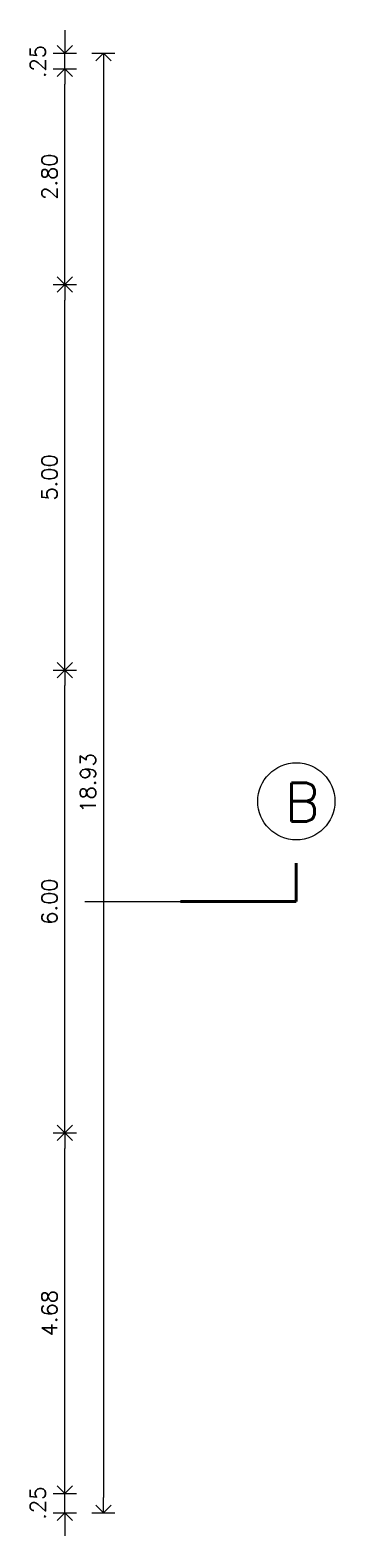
# Model space of a CAD drawing. Extents: x 1018 to 1337, y -109 to 133.
# Drawn here: x 1192.24 to 1196.19, y 63.06 to 82.58 of the extents above; entities that cross this region are included whole.
import ezdxf

# ---------------------------------------------------------------- set-up
doc = ezdxf.new("R2010")
doc.units = 0
doc.header["$LTSCALE"] = 0.5
doc.linetypes.add('CENTER', pattern=[50.8, 31.75, -6.35, 6.35, -6.35])
doc.layers.get('0').update_dxf_attribs({"linetype": 'CONTINUOUS'})
doc.layers.get('Defpoints').update_dxf_attribs({"linetype": 'CONTINUOUS'})
for name, color, linetype, lineweight in [('Acotaciones', 9, 'CONTINUOUS', 9), ('Detalles 01', 8, 'CONTINUOUS', 9), ('Punta 02', 11, 'CONTINUOUS', 20), ('Punta 05', 52, 'CONTINUOUS', 50)]:
    doc.layers.add(name, color=color, linetype=linetype, lineweight=lineweight)
doc.styles.add('Texto 2 mm', font='simplex.shx', dxfattribs={"height": 0.2})
doc.styles.add('Texto 5 mm', font='simplex.shx', dxfattribs={"height": 0.5})
doc.dimstyles.new('Primera línea', dxfattribs={"dimscale": 0, "dimtxt": 0.2, "dimasz": 0.2, "dimexe": 0.15, "dimexo": 0, "dimgap": 0.1, "dimtad": 1, "dimzin": 4, "dimdsep": 46, "dimtxsty": 'Texto 2 mm', "dimblk": 'OPEN90', "dimcen": 2.5, "dimclrd": 256, "dimclre": 256, "dimclrt": 256, "dimadec": 0, "dimazin": 0, "dimtfac": 1, "dimtmove": 2, "dimatfit": 3, "dimldrblk": 'OPEN90', "dimfxl": 1, "dimtolj": 1, "dimtzin": 0, "dimlwd": -1, "dimlwe": -1, "dimarcsym": 0})
doc.dimstyles.new('Segunda línea', dxfattribs={"dimscale": 0, "dimtxt": 0.2, "dimasz": 0.2, "dimexe": 0.15, "dimexo": 0.5, "dimgap": 0.1, "dimtad": 1, "dimzin": 4, "dimdsep": 46, "dimtxsty": 'Texto 2 mm', "dimblk": 'OPEN90', "dimcen": 2.5, "dimclrd": 256, "dimclre": 256, "dimclrt": 256, "dimadec": 0, "dimazin": 0, "dimtfac": 1, "dimtmove": 2, "dimatfit": 3, "dimldrblk": 'OPEN90', "dimfxl": 1, "dimtolj": 1, "dimtzin": 0, "dimlwd": -1, "dimlwe": -1, "dimarcsym": 0})

# ---------------------------------------------------------------- blocks, each defined once
blk = doc.blocks.new('_Open90')
at = {"color": 0, "linetype": 'ByBlock', "lineweight": -2}
for p, q in [((0, 0), (-1, 0)), ((-0.5, 0.5), (0, 0)), ((0, 0), (-0.5, -0.5))]:
    blk.add_line(p, q, dxfattribs=at)
blk = doc.blocks.new('*D148')
at = {"layer": 'Acotaciones', "transparency": 16777216}
for p, q in [((1192.536, 68.28), (1192.836, 68.28)), ((1192.686, 63.805), (1192.686, 68.08)), ((1192.536, 63.605), (1192.836, 63.605))]:
    blk.add_line(p, q, dxfattribs=at)
at = {"layer": 'Defpoints', "color": 0, "transparency": 16777216}
for p in [(1192.536, 68.28), (1192.686, 68.28), (1192.536, 63.605)]:
    blk.add_point(p, dxfattribs=at)
at = {"layer": 'Acotaciones', "transparency": 16777216, "xscale": 0.2, "yscale": 0.2, "zscale": 0.2}
for p, rotation in [((1192.686, 68.28), 90), ((1192.686, 63.605), 270)]:
    blk.add_blockref('_Open90', p, dxfattribs=dict(at, rotation=rotation))
at = {"layer": 'Acotaciones', "transparency": 16777216, "insert": (1192.486, 65.943), "char_height": 0.2, "attachment_point": 5, "rotation": 90, "style": 'Texto 2 mm'}
blk.add_mtext('\\A1;4.68', dxfattribs=at)
blk = doc.blocks.new('*D149')
at = {"layer": 'Acotaciones', "transparency": 16777216}
for p, q in [((1192.536, 74.28), (1192.836, 74.28)), ((1192.686, 68.48), (1192.686, 74.08)), ((1192.536, 68.28), (1192.836, 68.28))]:
    blk.add_line(p, q, dxfattribs=at)
at = {"layer": 'Defpoints', "color": 0, "transparency": 16777216}
for p in [(1192.536, 74.28), (1192.686, 74.28), (1192.536, 68.28)]:
    blk.add_point(p, dxfattribs=at)
at = {"layer": 'Acotaciones', "transparency": 16777216, "xscale": 0.2, "yscale": 0.2, "zscale": 0.2}
for p, rotation in [((1192.686, 74.28), 90), ((1192.686, 68.28), 270)]:
    blk.add_blockref('_Open90', p, dxfattribs=dict(at, rotation=rotation))
at = {"layer": 'Acotaciones', "transparency": 16777216, "insert": (1192.486, 71.28), "char_height": 0.2, "attachment_point": 5, "rotation": 90, "style": 'Texto 2 mm'}
blk.add_mtext('\\A1;6.00', dxfattribs=at)
blk = doc.blocks.new('*D150')
at = {"layer": 'Acotaciones', "transparency": 16777216}
for p, q in [((1192.536, 79.28), (1192.836, 79.28)), ((1192.686, 74.48), (1192.686, 79.08)), ((1192.536, 74.28), (1192.836, 74.28))]:
    blk.add_line(p, q, dxfattribs=at)
at = {"layer": 'Defpoints', "color": 0, "transparency": 16777216}
for p in [(1192.536, 79.28), (1192.686, 79.28), (1192.536, 74.28)]:
    blk.add_point(p, dxfattribs=at)
at = {"layer": 'Acotaciones', "transparency": 16777216, "xscale": 0.2, "yscale": 0.2, "zscale": 0.2}
for p, rotation in [((1192.686, 79.28), 90), ((1192.686, 74.28), 270)]:
    blk.add_blockref('_Open90', p, dxfattribs=dict(at, rotation=rotation))
at = {"layer": 'Acotaciones', "transparency": 16777216, "insert": (1192.486, 76.78), "char_height": 0.2, "attachment_point": 5, "rotation": 90, "style": 'Texto 2 mm'}
blk.add_mtext('\\A1;5.00', dxfattribs=at)
blk = doc.blocks.new('*D151')
at = {"layer": 'Acotaciones', "transparency": 16777216}
for p, q in [((1192.536, 82.08), (1192.836, 82.08)), ((1192.686, 79.48), (1192.686, 81.88)), ((1192.536, 79.28), (1192.836, 79.28))]:
    blk.add_line(p, q, dxfattribs=at)
at = {"layer": 'Defpoints', "color": 0, "transparency": 16777216}
for p in [(1192.536, 82.08), (1192.686, 82.08), (1192.536, 79.28)]:
    blk.add_point(p, dxfattribs=at)
at = {"layer": 'Acotaciones', "transparency": 16777216, "xscale": 0.2, "yscale": 0.2, "zscale": 0.2}
for p, rotation in [((1192.686, 82.08), 90), ((1192.686, 79.28), 270)]:
    blk.add_blockref('_Open90', p, dxfattribs=dict(at, rotation=rotation))
at = {"layer": 'Acotaciones', "transparency": 16777216, "insert": (1192.486, 80.68), "char_height": 0.2, "attachment_point": 5, "rotation": 90, "style": 'Texto 2 mm'}
blk.add_mtext('\\A1;2.80', dxfattribs=at)
blk = doc.blocks.new('*D152')
at = {"layer": 'Acotaciones', "transparency": 16777216}
for p, q in [((1193.036, 82.28), (1193.336, 82.28)), ((1193.186, 82.08), (1193.186, 63.555)), ((1193.036, 63.355), (1193.336, 63.355))]:
    blk.add_line(p, q, dxfattribs=at)
at = {"layer": 'Defpoints', "color": 0, "transparency": 16777216}
for p in [(1192.536, 82.28), (1192.536, 63.355), (1193.186, 63.355)]:
    blk.add_point(p, dxfattribs=at)
at = {"layer": 'Acotaciones', "transparency": 16777216, "xscale": 0.2, "yscale": 0.2, "zscale": 0.2}
for p, rotation in [((1193.186, 82.28), 90), ((1193.186, 63.355), 270)]:
    blk.add_blockref('_Open90', p, dxfattribs=dict(at, rotation=rotation))
at = {"layer": 'Acotaciones', "transparency": 16777216, "insert": (1192.986, 72.818), "char_height": 0.2, "attachment_point": 5, "rotation": 90, "style": 'Texto 2 mm'}
blk.add_mtext('\\A1;18.93', dxfattribs=at)

msp = doc.modelspace()

# ---------------------------------------------------------------- linework, layer by layer
at = {"layer": 'Acotaciones'}
for p, q in [((1192.686, 82.58), (1192.686, 82.28)), ((1192.536, 82.28), (1192.836, 82.28)), ((1192.686, 82.28), (1192.586, 82.38)), ((1192.786, 82.38), (1192.686, 82.28)), ((1192.686, 82.08), (1192.686, 82.28)), ((1192.536, 63.605), (1192.836, 63.605)), ((1192.686, 63.355), (1192.686, 63.605)), ((1192.536, 63.355), (1192.836, 63.355)), ((1192.586, 63.255), (1192.686, 63.355)), ((1192.686, 63.355), (1192.786, 63.255)), ((1192.686, 63.355), (1192.686, 63.055))]:
    msp.add_line(p, q, dxfattribs=at)
at = {"layer": 'Detalles 01', "linetype": 'CENTER', "ltscale": 0.1}
msp.add_line((1192.944, 71.28), (1194.186, 71.28), dxfattribs=at)
at = {"layer": 'Punta 02'}
msp.add_circle((1195.686, 72.58), 0.5, dxfattribs=at)
at = {"layer": 'Punta 05'}
for p, q in [((1195.686, 71.28), (1195.686, 71.78)), ((1194.186, 71.28), (1195.686, 71.28))]:
    msp.add_line(p, q, dxfattribs=at)

# ---------------------------------------------------------------- texts
at = {"layer": 'Acotaciones', "char_height": 0.2, "attachment_point": 5, "rotation": 90, "style": 'Texto 2 mm'}
for insert in [(1192.336, 82.172), (1192.336, 63.48)]:
    msp.add_mtext('\\A1;.25', dxfattribs=dict(at, insert=insert))
at = {"layer": 'Punta 05', "insert": (1195.538, 72.819), "char_height": 0.5, "width": 0.3999, "attachment_point": 1, "style": 'Texto 5 mm'}
msp.add_mtext('B', dxfattribs=at)

# ---------------------------------------------------------------- dimensions: what is measured, and where the dimension line sits
at = {"layer": 'Acotaciones'}
for base, p1, p2, dimstyle, picture, middle in [((1193.185636055, 63.355114911), (1192.535636055, 82.280114911), (1192.535636055, 63.355114911), 'Segunda línea', '*D152', (1192.985636055, 72.817614911)), ((1192.686, 82.08), (1192.536, 79.28), (1192.536, 82.08), 'Primera línea', '*D151', (1192.486, 80.68)), ((1192.686, 79.28), (1192.536, 74.28), (1192.536, 79.28), 'Primera línea', '*D150', (1192.486, 76.78)), ((1192.686, 74.28), (1192.536, 68.28), (1192.536, 74.28), 'Primera línea', '*D149', (1192.486, 71.28)), ((1192.685636055, 68.280114911), (1192.535636055, 63.605114911), (1192.535636055, 68.280114911), 'Primera línea', '*D148', (1192.485636055, 65.942614911))]:
    dim = msp.add_linear_dim(base=base, p1=p1, p2=p2, angle=90, dimstyle=dimstyle, override={"dimscale": 1}, dxfattribs=at)
    dim.commit()
    dim.dimension.update_dxf_attribs({"geometry": picture, "text_midpoint": middle})

doc.saveas('drawing.dxf')
